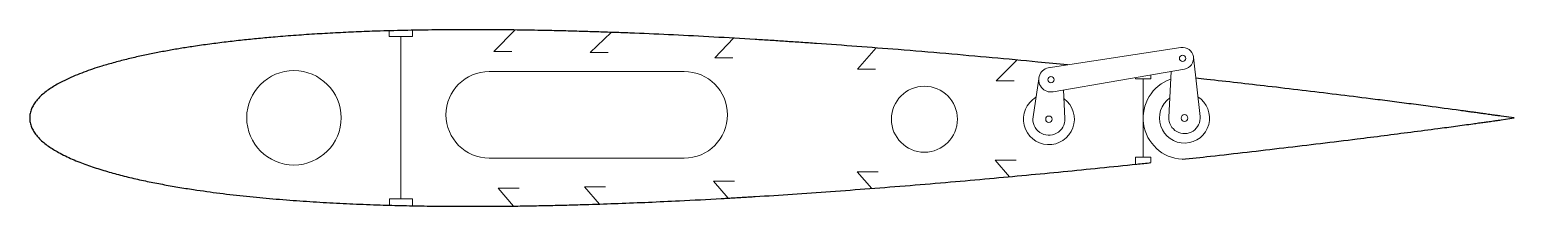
# Model space of a CAD drawing. Header units: millimetres. Extents: x 1400 to 3332, y 1565 to 1794.
import ezdxf

# ---------------------------------------------------------------- set-up
doc = ezdxf.new("R2010")
doc.units = ezdxf.units.MM
doc.layers.get('0').update_dxf_attribs({"lineweight": 20})
doc.layers.add('cotas', color=7, linetype='Continuous', lineweight=9)

msp = doc.modelspace()

# ---------------------------------------------------------------- linework, layer by layer
at = {"color": 7, "linetype": 'Continuous', "lineweight": 25}
for p, q in [((3331.7, 1679.5), (3314.6, 1681.9)), ((3314.6, 1677), (3331.7, 1679.5))]:
    msp.add_line(p, q, dxfattribs=at)
for points, knots in [([(2750.3, 1748.6), (2737.6, 1749.9), (2704.9, 1753), (2652.3, 1757.9), (2591.6, 1763.3), (2532.9, 1768.2), (2476.8, 1772.5), (2438, 1775.4), (2413.7, 1777.1), (2403.6, 1777.8), (2393.6, 1778.4), (2383.6, 1779.1), (2373.7, 1779.8), (2363.8, 1780.4), (2353.9, 1781), (2329.4, 1782.5), (2290.8, 1784.8), (2238.5, 1787.5), (2196.3, 1789.4), (2163.9, 1790.6), (2140.8, 1791.4), (2117.9, 1792.1), (2094.5, 1792.8), (2066.7, 1793.4), (2034.9, 1794), (1999.3, 1794.3), (1963.6, 1794.4), (1927.9, 1794.1), (1892.2, 1793.5), (1859.1, 1792.7), (1828.9, 1791.6), (1801.5, 1790.3), (1774.3, 1788.8), (1747, 1787), (1721.7, 1785), (1698.4, 1782.9), (1677.1, 1780.7), (1655.9, 1778.3), (1634.7, 1775.6), (1614.8, 1772.8), (1596.5, 1769.9), (1579.6, 1767), (1562.8, 1763.8), (1548.7, 1760.9), (1537.3, 1758.4), (1528.7, 1756.3), (1520, 1754.1), (1511.3, 1751.8), (1502.7, 1749.4), (1493, 1746.6), (1482.5, 1743.2), (1470.9, 1739.1), (1459.7, 1734.7), (1448.6, 1729.8), (1439.2, 1725), (1431.3, 1720.4), (1424.9, 1716.2), (1418.8, 1711.6), (1413.5, 1706.8), (1409.1, 1701.8), (1405.5, 1696.8), (1402.7, 1691.4), (1400.8, 1685.5), (1400.6, 1681.5), (1400.5, 1679.5)], [0.291149, 0.291149, 0.291149, 0.291149, 0.3108185, 0.3415853, 0.3724322, 0.4044616, 0.4320888, 0.4590308, 0.4642426, 0.4694279, 0.4745868, 0.4797194, 0.4848255, 0.4899053, 0.4949587, 0.4999857, 0.527627, 0.5544695, 0.5805144, 0.5925165, 0.6043418, 0.6159905, 0.6277476, 0.6403355, 0.6586887, 0.67668, 0.6951177, 0.7134226, 0.7316975, 0.7499788, 0.7642744, 0.7781882, 0.7921179, 0.8061206, 0.8201946, 0.8312645, 0.8420395, 0.8530603, 0.8640677, 0.874976, 0.8838359, 0.8925338, 0.901345, 0.9100983, 0.9147261, 0.9192384, 0.9238165, 0.928517, 0.9330698, 0.9374761, 0.9439982, 0.9501568, 0.9563335, 0.9624963, 0.9687276, 0.9726632, 0.9765422, 0.9804496, 0.9843579, 0.9875124, 0.9906449, 0.9937862, 0.9968887, 1, 1, 1, 1]), ([(3314.6, 1681.9), (3313.3, 1682), (3310.5, 1682.4), (3306.1, 1683), (3301.8, 1683.6), (3297.9, 1684.2), (3293.9, 1684.7), (3289.5, 1685.3), (3284.4, 1686.1), (3278.7, 1686.8), (3272.8, 1687.6), (3267.1, 1688.4), (3249.4, 1690.8), (3225.2, 1694.1), (3194.6, 1698.1), (3169.6, 1701.3), (3138.3, 1705.3), (3100.2, 1710), (3055.7, 1715.4), (3012.7, 1720.5), (2971.4, 1725.2), (2940.1, 1728.7), (2922.1, 1730.7), (2917.4, 1731.2)], [0, 0, 0, 0, 0.0018995, 0.004459, 0.0067104, 0.0086166, 0.0105917, 0.0128447, 0.0153755, 0.0186396, 0.0216331, 0.0244934, 0.0275073, 0.0491246, 0.0620465, 0.0748554, 0.0878436, 0.1106955, 0.1338357, 0.156788, 0.1772322, 0.1977606, 0.2050954, 0.2050954, 0.2050954, 0.2050954]), ([(1400.5, 1679.5), (1400.6, 1677.4), (1400.8, 1673.4), (1402.7, 1667.5), (1405.5, 1662.1), (1409.1, 1657.1), (1413.5, 1652.1), (1418.8, 1647.3), (1424.9, 1642.7), (1431.3, 1638.6), (1438.6, 1634.3), (1446.8, 1630.1), (1456, 1625.8), (1465.3, 1622), (1474.8, 1618.4), (1484.4, 1615.1), (1497.3, 1611), (1513.7, 1606.3), (1533.4, 1601.4), (1553.3, 1597), (1573.3, 1593.1), (1593.3, 1589.5), (1618.2, 1585.6), (1647.9, 1581.5), (1682.4, 1577.6), (1717, 1574.3), (1751.8, 1571.6), (1786.5, 1569.4), (1821.4, 1567.6), (1854.8, 1566.4), (1887, 1565.5), (1917.5, 1564.9), (1948.1, 1564.6), (1978.6, 1564.5), (2006.8, 1564.7), (2032.8, 1564.9), (2056.8, 1565.3), (2081, 1565.8), (2104.7, 1566.4), (2133.1, 1567.2), (2166.4, 1568.4), (2205.7, 1569.9), (2250.4, 1572), (2284.4, 1573.8), (2307.4, 1575.1), (2314.7, 1575.5), (2322, 1576), (2329.3, 1576.4), (2336.7, 1576.8), (2357.8, 1578.1), (2393.1, 1580.4), (2442.8, 1583.9), (2493.8, 1587.7), (2545.8, 1591.8), (2597.7, 1596.2), (2648.2, 1600.6), (2697.1, 1605.2), (2744.8, 1609.7), (2792.7, 1614.5), (2830.7, 1618.4), (2852.8, 1620.7), (2858.9, 1621.4)], [0, 0, 0, 0, 0.0031211, 0.0062251, 0.0093589, 0.0124979, 0.0156421, 0.0195504, 0.0234578, 0.0273445, 0.0312724, 0.036444, 0.0415604, 0.0468989, 0.0518563, 0.0570638, 0.0625247, 0.0727502, 0.0832083, 0.0937742, 0.1040683, 0.1145077, 0.1250237, 0.1428376, 0.1605911, 0.1783499, 0.1962925, 0.2142452, 0.231824, 0.2500202, 0.2656508, 0.2812798, 0.2969544, 0.3126071, 0.3281988, 0.3402909, 0.3525882, 0.3650908, 0.377506, 0.3890549, 0.4086955, 0.4288272, 0.4494508, 0.4774283, 0.4811557, 0.4848978, 0.4886546, 0.4924263, 0.4962126, 0.5000137, 0.5249421, 0.5505065, 0.5767076, 0.6035461, 0.6305931, 0.6568108, 0.6814466, 0.7060447, 0.7305637, 0.7553785, 0.7647827, 0.7647827, 0.7647827, 0.7647827]), ([(2899.5, 1625.7), (2911.8, 1627), (2940.1, 1630.1), (2984.1, 1635.1), (3031.9, 1640.7), (3079.6, 1646.4), (3123.1, 1651.7), (3162.3, 1656.7), (3197.3, 1661.2), (3224.4, 1664.7), (3243.8, 1667.3), (3255.3, 1668.9), (3266.7, 1670.4), (3276.7, 1671.8), (3285.3, 1673), (3292.2, 1673.9), (3298, 1674.7), (3302.6, 1675.4), (3306.7, 1675.9), (3310.8, 1676.5), (3313.4, 1676.9), (3314.6, 1677)], [0.785707, 0.785707, 0.785707, 0.785707, 0.8047304, 0.8293931, 0.8538837, 0.8786061, 0.9032448, 0.9212929, 0.9393508, 0.9574527, 0.9633987, 0.9693424, 0.9753126, 0.9810618, 0.9848395, 0.9886928, 0.9918459, 0.9936994, 0.9958521, 0.998246, 1, 1, 1, 1])]:
    msp.add_open_spline(points, degree=3, knots=knots, dxfattribs=at)
at = {"layer": 'cotas'}
for p, q in [((1868.3, 1785.5), (1868.1, 1792.9)), ((1883.3, 1785.5), (1868.3, 1785.5)), ((1868.3, 1785.5), (1898.3, 1785.5)), ((1883.3, 1679.5), (1883.3, 1785.5)), ((1883.3, 1785.5), (1883.3, 1574.1)), ((1883.3, 1785.5), (1883.3, 1785.5)), ((1898.3, 1785.5), (1898.3, 1793.5)), ((2031.8, 1794), (2004.3, 1766.1)), ((2156.9, 1790.9), (2129.6, 1764.5)), ((2316, 1783.3), (2291.8, 1757.8)), ((2004.3, 1766.1), (2027.8, 1766.1)), ((2129.6, 1764.5), (2153.1, 1764.5)), ((2291.8, 1757.8), (2315.3, 1757.8)), ((2501.7, 1770.6), (2477.3, 1742.8)), ((2725.5, 1744.8), (2898.1, 1771)), ((2914.3, 1758.6), (2922.9, 1681.6)), ((2477.3, 1742.8), (2500.8, 1742.8)), ((2684.7, 1754.9), (2657.8, 1727.7)), ((2731.9, 1713.6), (2902.6, 1743)), ((2885.2, 1740), (2882.4, 1680.4)), ((2657.8, 1727.7), (2681.3, 1727.7)), ((2713.1, 1730.6), (2705.7, 1680.9)), ((2838.9, 1730.6), (2838.9, 1732)), ((2858.9, 1730.6), (2838.9, 1730.6)), ((2848.9, 1628.3), (2848.9, 1730.6)), ((2848.9, 1730.6), (2858.9, 1730.6)), ((2858.9, 1730.6), (2858.9, 1735.5)), ((2745.5, 1715.9), (2747.1, 1678.8)), ((2675.1, 1603.1), (2656.6, 1624.7)), ((2656.6, 1624.7), (2683.9, 1624.7)), ((2858.9, 1628.3), (2838.9, 1628.3)), ((2838.9, 1628.3), (2838.9, 1619.3)), ((2848.9, 1628.3), (2858.9, 1628.3)), ((2858.9, 1628.3), (2858.9, 1621.4)), ((2495.8, 1587.9), (2477.1, 1609.6)), ((2477.1, 1609.6), (2504.4, 1609.6)), ((2029.8, 1564.9), (2009.8, 1588.1)), ((2009.8, 1588.1), (2037.1, 1588.1)), ((2141.6, 1567.5), (2122.2, 1590.1)), ((2122.2, 1590.1), (2149.4, 1590.1)), ((2309.1, 1575.2), (2290, 1597.3)), ((2290, 1597.3), (2317.3, 1597.3)), ((1898.4, 1574.1), (1868.4, 1574.1)), ((1868.4, 1574.1), (1868.4, 1566)), ((1883.4, 1574.1), (1898.4, 1574.1)), ((1898.4, 1574.1), (1898.4, 1565.3))]:
    msp.add_line(p, q, dxfattribs=at)
msp.add_lwpolyline([(1998.3, 1627.3), (2251.9, 1627.3, 1), (2251.9, 1740), (1998.3, 1740, 1), (1998.3, 1627.3, -1)], format="xyb", dxfattribs=at)
for centre, radius in [((2900.2, 1757), 4.12), ((1744.2, 1679.7), 61.4), ((2564.3, 1677.9), 42.9), ((2729, 1729.3), 4.12), ((2726.3, 1677.9), 4.12), ((2902.7, 1679.4), 4.4)]:
    msp.add_circle(centre, radius, dxfattribs=at)
for centre, radius, start, end in [((2900.2, 1757), 14.2, 279.7964, 98.635), ((2729, 1729.3), 16, 94.6548, 280.6386), ((2902.7, 1679.4), 53.8, 109.4897, 266.617), ((2726.3, 1677.9), 33.1, 120.5321, 53.5069), ((2902.7, 1679.4), 32.6, 125.903, 57.742), ((2726.3, 1677.9), 20.9, 171.5246, 2.5144), ((2902.7, 1679.4), 20.3, 177.2985, 6.3466)]:
    msp.add_arc(centre, radius, start, end, dxfattribs=at)

doc.saveas('drawing.dxf')
